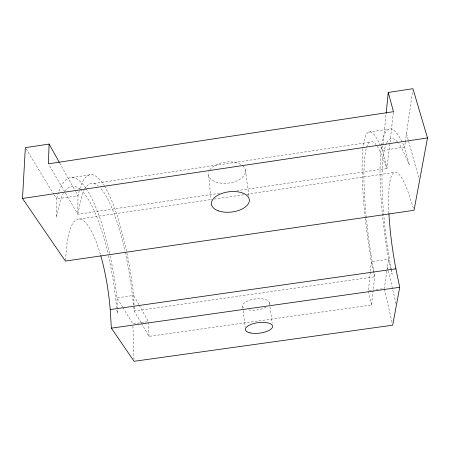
<?xml version="1.0" encoding="UTF-8"?>
<svg xmlns="http://www.w3.org/2000/svg" width="450" height="450" viewBox="0 0 450 450"><rect width="100%" height="100%" fill="white"/><g stroke="black" fill="none" stroke-linecap="round" stroke-linejoin="round"><path stroke-width="0.34" stroke-dasharray="2.25 1.69" d="M65.464 260.392L67.028 243.281A80.297 20.543 82.8 0 1 100.592 255.026M382.916 145.485L382.427 150.368L387.011 168.474L236.931 190.699M382.989 144.787L386.145 113.389M370.288 272.093L368.409 290.767L373.944 289.98M370.361 271.401L371.334 261.72A120.178 18.169 81.1 0 1 365.304 218.334M141.441 323.37L149.029 336.369L371.469 305.016L374.681 276.789L370.536 251.589A116.173 17.606 81 0 1 366.401 218.498M393.396 112.371L387.011 168.474L380.16 151.521A116.173 17.606 81 0 0 376.251 145.013M405.231 142.369L404.556 147.066L409.494 165.144L401.85 148.286A116.302 20.846 80.9 0 0 398.7 143.432M405.326 141.699L412.65 90.771M386.826 271.164L384.322 288.512L374.636 289.884M386.921 270.472L388.541 259.256A120.313 21.516 81 0 1 381.448 146.599A120.313 21.516 81 0 1 404.556 147.066L382.427 150.368A120.178 18.169 81.1 0 0 362.987 147.876M368.696 132.114L388.828 129.088M71.916 177.547L91.418 174.617M93.977 183.504L369.377 142.296M219.561 193.275L77.816 214.268L49.095 165.015M79.279 219.015L211.404 199.485M214.183 199.074L244.086 194.653M246.87 194.243L394.29 172.446M149.029 336.369L148.376 321.649L132.862 323.848L123.12 307.884M26.066 148.866L53.724 194.181M54.084 194.777L56.633 198.945L56.121 217.479L60.716 199.142A114.3 29.419 82.8 0 1 63.377 193.444M122.76 307.294L116.989 297.838A119.256 30.656 82.7 0 0 109.789 254.053M141.097 322.779L134.252 311.034L131.276 285.998A114.418 26.376 82.7 0 0 125.106 251.961M59.636 162.917L75.279 190.896M75.623 191.503L78.002 195.761L77.816 214.268L81.675 196.014A114.418 26.376 82.7 0 1 84.127 190.086M138.836 304.582L133.723 295.442A119.379 27.489 82.6 0 0 105.064 187.003M139.174 305.19L148.376 321.649M413.404 208.322L408.532 193.208A81.686 14.552 80.9 0 0 388.884 213.019M406.485 133.644L418.995 178.633M390.803 268.836L388.541 259.256L371.334 261.72L374.681 276.789L134.252 311.034L133.723 295.442L116.989 297.838L117.315 313.447L114.424 288.422A114.3 29.419 82.8 0 0 108.118 254.436M390.966 269.516L392.096 274.309L391.522 270.9M387.422 267.002L396.056 303.896M384.48 289.192L392.051 322.459M368.556 291.448L371.469 305.016M391.41 270.219L387.861 249.097A116.302 20.846 80.9 0 1 386.477 143.297M269.353 302.659L269.826 306.101M269.921 306.793L272.188 323.308M245.407 170.094L248.912 196.554M242.685 306.444L243.09 309.892M243.169 310.579L245.098 327.122M208.643 175.579L211.101 200.014M132.93 325.929L134.01 359.224M64.834 191.211A114.3 29.419 82.8 0 1 79.723 188.966M80.297 189.428A114.3 29.419 82.8 0 1 107.955 253.744M266.181 307.046A13.478 5.563 -7.2 0 1 248.074 309.803M243.501 307.777A13.478 5.563 -7.2 0 1 254.801 299.014A13.478 5.563 -7.2 0 1 269.156 304.138M242.511 165.594A18.613 10.609 -6.6 0 1 230.243 182.846A18.613 10.609 -6.6 0 1 208.901 171.664M209.768 169.987A18.613 10.609 -6.6 0 1 224.679 162.214A18.613 10.609 -6.6 0 1 241.959 165.178M386.798 142.627A116.302 20.846 80.9 0 1 398.261 142.869M85.804 188.089A119.256 30.656 82.7 0 0 56.633 198.945L78.002 195.761A119.379 27.489 82.6 0 1 104.732 186.446M86.169 188.623A119.256 30.656 82.7 0 1 109.642 253.361M366.334 217.794A116.173 17.606 81 0 1 375.879 144.546M365.226 217.643A120.178 18.169 81.1 0 1 362.914 148.573M84.459 189.472A114.418 26.376 82.7 0 1 98.404 185.968M101.216 188.826A114.418 26.376 82.7 0 1 124.948 251.269"/><path stroke-width="0.67" d="M49.095 144.056L48.398 163.817L393.474 111.679L388.249 92.453L412.948 88.695L427.5 137.953L414.039 210.291L65.402 261.079L22.5 198.467L25.341 147.673L49.095 144.056L59.299 162.304M386.145 113.389L388.249 92.453M388.924 213.739A81.686 14.552 80.9 0 0 395.904 268.824L399.718 287.297L392.67 325.176L134.078 361.305L111.358 328.151L110.216 309.594A80.297 20.543 82.8 0 0 100.789 255.713M22.5 198.467L427.5 137.953M110.216 309.594L395.904 268.824M111.358 328.151L399.718 287.297M250.042 332.859A13.719 5.282 -7.2 0 0 272.351 327.471A13.719 5.282 -7.2 0 0 254.526 323.336A13.719 5.282 -7.2 0 0 250.042 332.859M218.34 210.825A19.074 10.215 -6.6 0 0 249.12 202.028A19.074 10.215 -6.6 0 0 223.701 192.842A19.074 10.215 -6.6 0 0 218.34 210.825"/></g></svg>
